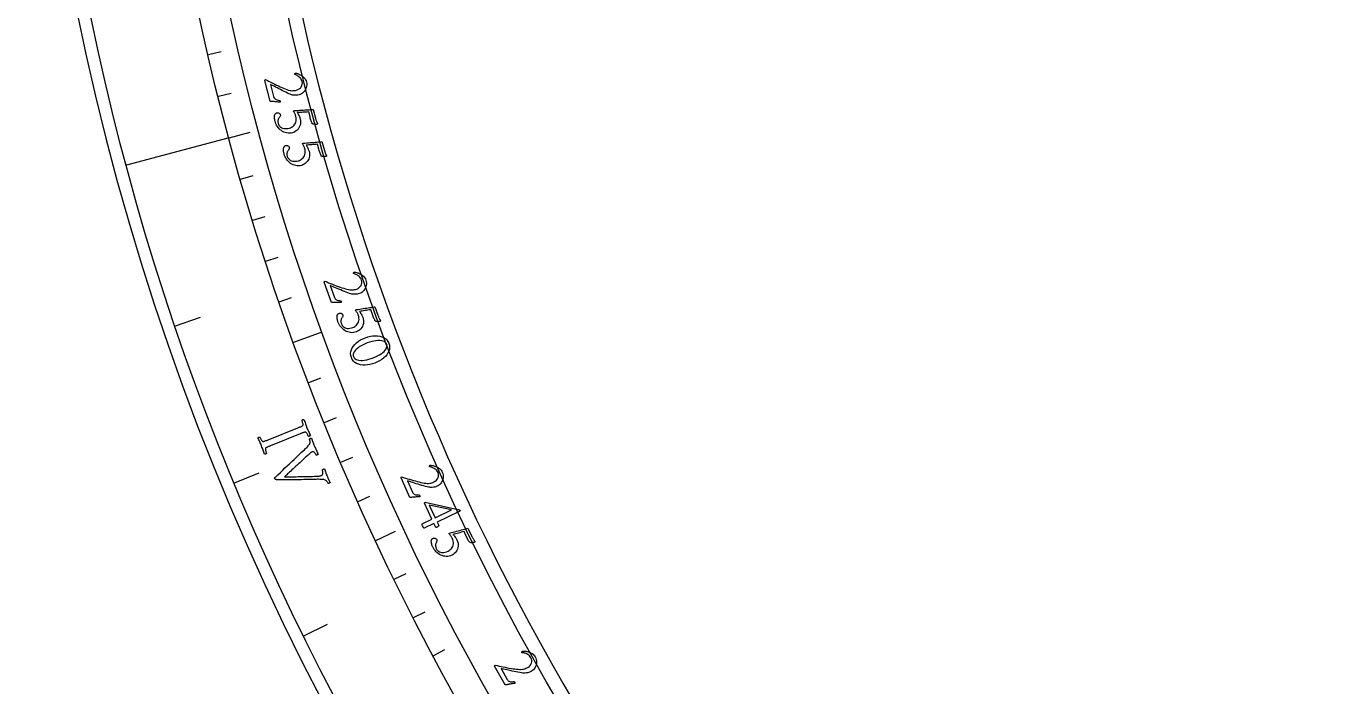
# Model space of a CAD drawing. Header units: millimetres. Extents: x -60 to 60, y -60 to 76.
# Drawn here: x -60 to -29.81, y -27.57 to -12.21 of the extents above; entities that cross this region are included whole.
import ezdxf

# ---------------------------------------------------------------- set-up
doc = ezdxf.new("R2010")
doc.units = ezdxf.units.MM
for name, color, linetype in [('CUT_INNER', 6, 'Continuous'), ('CUT_OUTER', 1, 'Continuous'), ('ENGRAVE', 7, 'Continuous'), ('ENGRAVE_FINE', 8, 'Continuous'), ('TEXT', 5, 'Continuous')]:
    doc.layers.add(name, color=color, linetype=linetype)

msp = doc.modelspace()

# ---------------------------------------------------------------- linework, layer by layer
at = {"layer": 'CUT_INNER'}
msp.add_arc((0.0002, -0.0002), 54.8999, 92.29679, 23.90649, dxfattribs=at)
at = {"layer": 'CUT_OUTER'}
msp.add_arc((0, -0.0001), 59.9999, 176.771323, 2.429054, dxfattribs=at)
at = {"layer": 'ENGRAVE'}
for points in [[(-55.2757, -14.8111), (-54.788, -14.6804)], [(-55.2757, -14.8111), (-57.66, -15.4499)], [(-53.7745, -19.5723), (-53.1102, -19.3305)], [(-51.864, -24.1846), (-51.4064, -23.9712)]]:
    msp.add_lwpolyline(points, dxfattribs=at)
for radius in [59.694, 57.2256, 57.2256, 56.5187, 55.206]:
    msp.add_circle((0, 0), radius, dxfattribs=at)
at = {"layer": 'ENGRAVE_FINE'}
for points in [[(-55.7589, -12.873), (-55.4637, -12.8048)], [(-55.5258, -13.8441), (-55.2318, -13.7708)], [(-55.0088, -15.7735), (-54.7176, -15.69)], [(-54.7251, -16.7311), (-54.4354, -16.6426)], [(-54.4248, -17.6837), (-54.1367, -17.5901)], [(-54.1079, -18.6308), (-53.8214, -18.5322)], [(-56.526, -19.188), (-55.9417, -18.9896)], [(-53.4247, -20.5078), (-53.1419, -20.3993)], [(-53.0587, -21.4371), (-52.7778, -21.3236)], [(-52.6764, -22.3598), (-52.3976, -22.2415)], [(-55.1501, -22.8439), (-54.5799, -22.6078)], [(-52.2782, -23.2757), (-52.0014, -23.1525)], [(-51.434, -25.0861), (-51.1617, -24.9533)], [(-50.9884, -25.9799), (-50.7185, -25.8423)], [(-53.5379, -26.402), (-52.9845, -26.129)], [(-50.5272, -26.8658), (-50.2597, -26.7236)]]:
    msp.add_lwpolyline(points, dxfattribs=at)
at = {"layer": 'TEXT'}
for points in [[(-54.0922, -13.9861), (-54.1119, -13.9834), (-54.1328, -13.9808), (-54.1549, -13.9784), (-54.1782, -13.9761), (-54.2016, -13.9739), (-54.2242, -13.9718), (-54.2458, -13.9699), (-54.2666, -13.9682), (-54.2852, -13.9666), (-54.3006, -13.9654), (-54.3125, -13.9645), (-54.3212, -13.9638), (-54.4442, -13.4762), (-54.4431, -13.4735), (-54.4416, -13.4707), (-54.4396, -13.4677), (-54.4372, -13.4645), (-54.4347, -13.4615), (-54.4322, -13.4592), (-54.4299, -13.4576), (-54.4277, -13.4567), (-54.3869, -13.4782), (-54.3453, -13.4999), (-54.3029, -13.5217), (-54.2597, -13.5436), (-54.2162, -13.5652), (-54.1731, -13.5861), (-54.1303, -13.6063), (-54.0879, -13.6258), (-54.0467, -13.6441), (-54.0073, -13.6607), (-53.9699, -13.6757), (-53.9345, -13.6891), (-53.8989, -13.7009), (-53.8663, -13.7093), (-53.8367, -13.7143), (-53.81, -13.716), (-53.7847, -13.7152), (-53.7592, -13.7128), (-53.7336, -13.7087), (-53.7079, -13.7029), (-53.6741, -13.6914), (-53.6447, -13.6752), (-53.6194, -13.6543), (-53.5984, -13.6288), (-53.583, -13.6002), (-53.5743, -13.5703), (-53.5725, -13.539), (-53.5775, -13.5063), (-53.5858, -13.4798), (-53.5967, -13.4559), (-53.6101, -13.4345), (-53.6262, -13.4157), (-53.6436, -13.3992), (-53.661, -13.3847), (-53.6785, -13.3723), (-53.6961, -13.362), (-53.7125, -13.3536), (-53.7265, -13.3469), (-53.7383, -13.3419), (-53.7477, -13.3386), (-53.7482, -13.3341), (-53.7475, -13.3292), (-53.7457, -13.324), (-53.7427, -13.3184), (-53.7394, -13.3133), (-53.7364, -13.3095), (-53.7337, -13.307), (-53.7314, -13.3058), (-53.723, -13.307), (-53.712, -13.3095), (-53.6982, -13.3133), (-53.6817, -13.3184), (-53.6635, -13.3251), (-53.6444, -13.3335), (-53.6245, -13.3437), (-53.6038, -13.3557), (-53.5831, -13.3694), (-53.5634, -13.3847), (-53.5445, -13.4016), (-53.5266, -13.4202), (-53.5105, -13.4406), (-53.497, -13.4631), (-53.486, -13.4877), (-53.4777, -13.5143), (-53.4716, -13.5474), (-53.4701, -13.5801), (-53.4731, -13.6124), (-53.4807, -13.6442), (-53.4921, -13.6747), (-53.5067, -13.703), (-53.5244, -13.7291), (-53.5453, -13.753), (-53.5687, -13.7739), (-53.594, -13.7911), (-53.6212, -13.8045), (-53.6503, -13.8141), (-53.6803, -13.8204), (-53.7101, -13.8238), (-53.7397, -13.8243), (-53.7691, -13.8219), (-53.7982, -13.8169), (-53.8269, -13.8097), (-53.8552, -13.8003), (-53.8831, -13.7887), (-53.9201, -13.7716), (-53.9584, -13.7533), (-53.9981, -13.7339), (-54.0391, -13.7134), (-54.08, -13.6925), (-54.1197, -13.6722), (-54.1582, -13.6523), (-54.1953, -13.6329), (-54.23, -13.6148), (-54.261, -13.5986), (-54.2884, -13.5843), (-54.3121, -13.572), (-54.2415, -13.8513), (-54.2348, -13.8708), (-54.2252, -13.8876), (-54.2128, -13.9016), (-54.1975, -13.9128), (-54.1791, -13.9221), (-54.1574, -13.9299), (-54.1322, -13.9364), (-54.1037, -13.9416), (-54.0994, -13.9427), (-54.0959, -13.9453), (-54.0931, -13.9494), (-54.0911, -13.9551), (-54.0906, -13.9577), (-54.0903, -13.9611), (-54.0902, -13.9652), (-54.0902, -13.9702), (-54.0904, -13.9753), (-54.0909, -13.9796), (-54.0915, -13.9832), (-54.0922, -13.9861)], [(-53.6241, -14.3685), (-53.6158, -14.4089), (-53.6129, -14.4473), (-53.6155, -14.4839), (-53.6235, -14.5187), (-53.6359, -14.5512), (-53.6517, -14.5811), (-53.6707, -14.6084), (-53.6929, -14.6331), (-53.7176, -14.6545), (-53.7439, -14.6722), (-53.7716, -14.6861), (-53.8008, -14.6962), (-53.8362, -14.7038), (-53.8709, -14.7071), (-53.905, -14.7061), (-53.9385, -14.7007), (-53.9709, -14.6917), (-54.0018, -14.6795), (-54.0312, -14.6643), (-54.0592, -14.6459), (-54.0855, -14.6248), (-54.1098, -14.6016), (-54.132, -14.5762), (-54.1522, -14.5485), (-54.1701, -14.5193), (-54.1854, -14.4889), (-54.1982, -14.4575), (-54.2083, -14.4249), (-54.2116, -14.4103), (-54.2145, -14.3937), (-54.2168, -14.3751), (-54.2185, -14.3545), (-54.2193, -14.3333), (-54.2186, -14.3128), (-54.2165, -14.293), (-54.213, -14.2738), (-54.211, -14.2698), (-54.2078, -14.2647), (-54.2033, -14.2586), (-54.1975, -14.2513), (-54.1909, -14.2442), (-54.1837, -14.2384), (-54.1759, -14.2341), (-54.1676, -14.2311), (-54.153, -14.2285), (-54.1392, -14.2285), (-54.1263, -14.2311), (-54.1142, -14.2363), (-54.1036, -14.2434), (-54.0952, -14.2518), (-54.0889, -14.2614), (-54.0848, -14.2723), (-54.0826, -14.2862), (-54.0836, -14.2994), (-54.0877, -14.3118), (-54.095, -14.3234), (-54.1036, -14.3345), (-54.1116, -14.3456), (-54.1188, -14.3566), (-54.1255, -14.3675), (-54.1319, -14.3805), (-54.1366, -14.3941), (-54.1395, -14.4083), (-54.1406, -14.4231), (-54.1403, -14.4379), (-54.1391, -14.4525), (-54.1368, -14.4666), (-54.1337, -14.4805), (-54.1274, -14.4988), (-54.1184, -14.5166), (-54.1069, -14.5337), (-54.0927, -14.5503), (-54.0757, -14.5653), (-54.0558, -14.5778), (-54.0328, -14.5879), (-54.0069, -14.5956), (-53.9779, -14.5998), (-53.9458, -14.5998), (-53.9105, -14.5954), (-53.872, -14.5867), (-53.85, -14.5793), (-53.8283, -14.5689), (-53.8069, -14.5557), (-53.7858, -14.5396), (-53.7662, -14.5207), (-53.7493, -14.499), (-53.735, -14.4744), (-53.7234, -14.4471), (-53.7157, -14.4169), (-53.7134, -14.3837), (-53.7163, -14.3475), (-53.7245, -14.3084), (-53.7282, -14.2961), (-53.7332, -14.2821), (-53.7395, -14.2663), (-53.7472, -14.2488), (-53.7553, -14.2318), (-53.7629, -14.2175), (-53.7702, -14.2059), (-53.7769, -14.1972), (-53.7771, -14.1949), (-53.7764, -14.1926), (-53.7749, -14.1902), (-53.7726, -14.1876), (-53.7697, -14.1852), (-53.7666, -14.1832), (-53.7634, -14.1816), (-53.7599, -14.1804), (-53.7185, -14.1779), (-53.677, -14.1753), (-53.6356, -14.1728), (-53.5942, -14.1702), (-53.5534, -14.1676), (-53.5141, -14.1652), (-53.4762, -14.1628), (-53.4397, -14.1605), (-53.4056, -14.1582), (-53.3749, -14.156), (-53.3474, -14.1538), (-53.3234, -14.1516), (-53.2689, -14.3552), (-53.2649, -14.3694), (-53.2605, -14.3836), (-53.2557, -14.3979), (-53.2504, -14.4123), (-53.2451, -14.4262), (-53.24, -14.4387), (-53.2352, -14.45), (-53.2306, -14.46), (-53.2267, -14.4683), (-53.2239, -14.4741), (-53.2222, -14.4777), (-53.2216, -14.4788), (-53.2228, -14.4828), (-53.2238, -14.4864), (-53.2247, -14.4898), (-53.2255, -14.4928), (-53.2265, -14.4954), (-53.2281, -14.4975), (-53.2301, -14.499), (-53.2327, -14.5001), (-53.2358, -14.5006), (-53.2408, -14.5009), (-53.2476, -14.5011), (-53.2562, -14.5011), (-53.2661, -14.5009), (-53.2766, -14.5002), (-53.2877, -14.4992), (-53.2994, -14.4977), (-53.311, -14.4957), (-53.3221, -14.4931), (-53.3326, -14.4898), (-53.3425, -14.4859), (-53.3479, -14.4714), (-53.3538, -14.4555), (-53.36, -14.4382), (-53.3666, -14.4195), (-53.3734, -14.3991), (-53.3804, -14.3769), (-53.3875, -14.3528), (-53.3946, -14.3268), (-53.4257, -14.2106), (-53.459, -14.2127), (-53.4925, -14.2149), (-53.5263, -14.2173), (-53.5603, -14.2198), (-53.5941, -14.2222), (-53.6271, -14.2244), (-53.6593, -14.2262), (-53.6907, -14.2277), (-53.6812, -14.2416), (-53.6714, -14.2579), (-53.6616, -14.2764), (-53.6515, -14.2974), (-53.6423, -14.3184), (-53.6346, -14.3372), (-53.6285, -14.3539), (-53.6241, -14.3685)], [(-53.416, -15.1239), (-53.4071, -15.1641), (-53.4037, -15.2025), (-53.4057, -15.2392), (-53.4133, -15.274), (-53.4252, -15.3067), (-53.4405, -15.3368), (-53.4591, -15.3644), (-53.4811, -15.3894), (-53.5055, -15.4112), (-53.5314, -15.4292), (-53.559, -15.4435), (-53.588, -15.454), (-53.6233, -15.4621), (-53.658, -15.4659), (-53.6921, -15.4654), (-53.7256, -15.4605), (-53.7581, -15.4519), (-53.7892, -15.4402), (-53.8189, -15.4253), (-53.8472, -15.4074), (-53.8737, -15.3867), (-53.8983, -15.3638), (-53.9209, -15.3387), (-53.9415, -15.3113), (-53.9598, -15.2823), (-53.9756, -15.2522), (-53.9887, -15.2209), (-53.9993, -15.1885), (-54.0029, -15.1739), (-54.0059, -15.1574), (-54.0085, -15.1388), (-54.0105, -15.1183), (-54.0116, -15.0971), (-54.0112, -15.0766), (-54.0094, -15.0567), (-54.0062, -15.0375), (-54.0042, -15.0335), (-54.001, -15.0284), (-53.9966, -15.0221), (-53.991, -15.0148), (-53.9844, -15.0075), (-53.9773, -15.0017), (-53.9696, -14.9973), (-53.9614, -14.9942), (-53.9468, -14.9913), (-53.933, -14.9911), (-53.9201, -14.9935), (-53.9079, -14.9986), (-53.8972, -15.0056), (-53.8887, -15.0138), (-53.8823, -15.0234), (-53.878, -15.0342), (-53.8756, -15.0481), (-53.8764, -15.0613), (-53.8804, -15.0737), (-53.8875, -15.0854), (-53.8959, -15.0967), (-53.9037, -15.1078), (-53.9108, -15.1189), (-53.9173, -15.13), (-53.9236, -15.1431), (-53.9281, -15.1567), (-53.9307, -15.1709), (-53.9316, -15.1857), (-53.9311, -15.2006), (-53.9297, -15.2151), (-53.9273, -15.2292), (-53.9239, -15.243), (-53.9174, -15.2613), (-53.9082, -15.2789), (-53.8964, -15.2959), (-53.882, -15.3122), (-53.8648, -15.327), (-53.8447, -15.3393), (-53.8216, -15.349), (-53.7955, -15.3563), (-53.7665, -15.3602), (-53.7343, -15.3597), (-53.6991, -15.3548), (-53.6608, -15.3456), (-53.6389, -15.3378), (-53.6173, -15.3272), (-53.5961, -15.3137), (-53.5753, -15.2973), (-53.5559, -15.2781), (-53.5393, -15.2561), (-53.5253, -15.2313), (-53.5141, -15.2038), (-53.5069, -15.1735), (-53.505, -15.1403), (-53.5084, -15.1042), (-53.5172, -15.0652), (-53.521, -15.053), (-53.5263, -15.039), (-53.5328, -15.0233), (-53.5407, -15.0059), (-53.5491, -14.989), (-53.5569, -14.9748), (-53.5643, -14.9634), (-53.5712, -14.9547), (-53.5714, -14.9525), (-53.5707, -14.9502), (-53.5693, -14.9477), (-53.567, -14.9451), (-53.5642, -14.9426), (-53.5611, -14.9406), (-53.5579, -14.939), (-53.5544, -14.9378), (-53.513, -14.9346), (-53.4716, -14.9315), (-53.4302, -14.9283), (-53.3888, -14.9252), (-53.3481, -14.922), (-53.3089, -14.919), (-53.271, -14.9161), (-53.2346, -14.9133), (-53.2005, -14.9105), (-53.1698, -14.9078), (-53.1424, -14.9052), (-53.1183, -14.9027), (-53.061, -15.1055), (-53.0568, -15.1197), (-53.0522, -15.1338), (-53.0472, -15.1481), (-53.0417, -15.1624), (-53.0362, -15.1762), (-53.0309, -15.1887), (-53.0259, -15.1999), (-53.0212, -15.2098), (-53.0172, -15.218), (-53.0143, -15.2238), (-53.0126, -15.2273), (-53.012, -15.2285), (-53.0131, -15.2325), (-53.014, -15.2361), (-53.0149, -15.2395), (-53.0157, -15.2425), (-53.0167, -15.2451), (-53.0182, -15.2472), (-53.0202, -15.2488), (-53.0228, -15.2499), (-53.0259, -15.2504), (-53.0308, -15.2509), (-53.0376, -15.2511), (-53.0463, -15.2513), (-53.0562, -15.2512), (-53.0667, -15.2507), (-53.0778, -15.2498), (-53.0894, -15.2485), (-53.1011, -15.2466), (-53.1123, -15.2442), (-53.1228, -15.241), (-53.1327, -15.2373), (-53.1384, -15.2229), (-53.1445, -15.2071), (-53.1509, -15.1898), (-53.1578, -15.1712), (-53.1649, -15.1509), (-53.1722, -15.1288), (-53.1796, -15.1048), (-53.1871, -15.0789), (-53.2198, -14.9632), (-53.253, -14.9657), (-53.2866, -14.9684), (-53.3203, -14.9713), (-53.3543, -14.9743), (-53.388, -14.9772), (-53.421, -14.9798), (-53.4532, -14.9821), (-53.4846, -14.9841), (-53.4748, -14.9978), (-53.4649, -15.0139), (-53.4547, -15.0323), (-53.4444, -15.0531), (-53.4348, -15.074), (-53.4269, -15.0927), (-53.4206, -15.1094), (-53.416, -15.1239)], [(-52.6674, -18.6473), (-52.6873, -18.6463), (-52.7083, -18.6456), (-52.7305, -18.6451), (-52.7539, -18.6448), (-52.7775, -18.6447), (-52.8001, -18.6446), (-52.8218, -18.6446), (-52.8427, -18.6447), (-52.8614, -18.6448), (-52.8768, -18.6449), (-52.8888, -18.645), (-52.8975, -18.6451), (-53.0625, -18.17), (-53.0617, -18.1673), (-53.0604, -18.1644), (-53.0587, -18.1612), (-53.0566, -18.1577), (-53.0543, -18.1546), (-53.0521, -18.1521), (-53.0499, -18.1503), (-53.0478, -18.1492), (-53.0052, -18.1671), (-52.9619, -18.185), (-52.9178, -18.203), (-52.8728, -18.2211), (-52.8276, -18.2388), (-52.7828, -18.2559), (-52.7385, -18.2723), (-52.6945, -18.288), (-52.6518, -18.3026), (-52.6112, -18.3158), (-52.5726, -18.3275), (-52.5361, -18.3377), (-52.4997, -18.3463), (-52.4665, -18.3519), (-52.4365, -18.3543), (-52.4098, -18.3537), (-52.3847, -18.3507), (-52.3595, -18.346), (-52.3344, -18.3397), (-52.3092, -18.3317), (-52.2766, -18.3173), (-52.2487, -18.2986), (-52.2253, -18.2756), (-52.2066, -18.2483), (-52.1937, -18.2185), (-52.1877, -18.1879), (-52.1886, -18.1566), (-52.1965, -18.1244), (-52.207, -18.0988), (-52.22, -18.076), (-52.2352, -18.0558), (-52.2529, -18.0385), (-52.2717, -18.0235), (-52.2903, -18.0106), (-52.3088, -17.9998), (-52.3271, -17.9911), (-52.3442, -17.9842), (-52.3588, -17.9787), (-52.3709, -17.9747), (-52.3806, -17.9722), (-52.3815, -17.9678), (-52.3813, -17.9629), (-52.3799, -17.9576), (-52.3775, -17.9517), (-52.3746, -17.9463), (-52.3719, -17.9422), (-52.3695, -17.9395), (-52.3672, -17.9381), (-52.3588, -17.9386), (-52.3476, -17.9401), (-52.3335, -17.9427), (-52.3167, -17.9464), (-52.2979, -17.9515), (-52.2782, -17.9582), (-52.2575, -17.9666), (-52.2358, -17.9768), (-52.214, -17.9886), (-52.193, -18.0021), (-52.1728, -18.0173), (-52.1533, -18.0343), (-52.1354, -18.0532), (-52.12, -18.0745), (-52.107, -18.098), (-52.0964, -18.1238), (-52.0874, -18.1562), (-52.083, -18.1887), (-52.0832, -18.221), (-52.088, -18.2534), (-52.0967, -18.2848), (-52.1088, -18.3143), (-52.1242, -18.3418), (-52.1429, -18.3674), (-52.1643, -18.3903), (-52.1881, -18.4096), (-52.214, -18.4253), (-52.2422, -18.4375), (-52.2715, -18.4464), (-52.3009, -18.4524), (-52.3304, -18.4554), (-52.3599, -18.4556), (-52.3893, -18.4532), (-52.4185, -18.4485), (-52.4475, -18.4416), (-52.4763, -18.4325), (-52.5146, -18.4186), (-52.5544, -18.4037), (-52.5956, -18.3879), (-52.6382, -18.371), (-52.6809, -18.3538), (-52.7222, -18.337), (-52.7622, -18.3205), (-52.8009, -18.3045), (-52.837, -18.2894), (-52.8693, -18.276), (-52.8978, -18.2642), (-52.9225, -18.2539), (-52.8279, -18.5261), (-52.8195, -18.5449), (-52.8085, -18.5608), (-52.7949, -18.5736), (-52.7787, -18.5835), (-52.7596, -18.5911), (-52.7372, -18.597), (-52.7116, -18.6013), (-52.6828, -18.604), (-52.6784, -18.6047), (-52.6746, -18.607), (-52.6715, -18.6109), (-52.6689, -18.6164), (-52.6683, -18.6189), (-52.6677, -18.6222), (-52.6672, -18.6264), (-52.6668, -18.6313), (-52.6666, -18.6364), (-52.6666, -18.6407), (-52.6669, -18.6443), (-52.6674, -18.6473)], [(-52.1677, -18.9875), (-52.1559, -19.0269), (-52.1497, -19.065), (-52.1491, -19.1017), (-52.1541, -19.137), (-52.1636, -19.1705), (-52.1767, -19.2017), (-52.1932, -19.2305), (-52.2133, -19.257), (-52.236, -19.2806), (-52.2606, -19.3005), (-52.287, -19.3167), (-52.3152, -19.3293), (-52.3498, -19.34), (-52.3841, -19.3463), (-52.4182, -19.3483), (-52.452, -19.3458), (-52.485, -19.3397), (-52.5169, -19.3302), (-52.5476, -19.3176), (-52.5771, -19.3017), (-52.605, -19.2831), (-52.6312, -19.262), (-52.6556, -19.2386), (-52.6782, -19.2129), (-52.6986, -19.1853), (-52.7165, -19.1563), (-52.7319, -19.1261), (-52.7448, -19.0946), (-52.7494, -19.0803), (-52.7537, -19.064), (-52.7576, -19.0457), (-52.7611, -19.0253), (-52.7637, -19.0043), (-52.7649, -18.9838), (-52.7645, -18.9639), (-52.7627, -18.9445), (-52.761, -18.9403), (-52.7582, -18.935), (-52.7543, -18.9284), (-52.7492, -18.9207), (-52.7432, -18.913), (-52.7365, -18.9067), (-52.7292, -18.9017), (-52.7212, -18.898), (-52.7068, -18.8941), (-52.6931, -18.8929), (-52.68, -18.8943), (-52.6675, -18.8985), (-52.6563, -18.9047), (-52.6472, -18.9123), (-52.6401, -18.9213), (-52.6351, -18.9318), (-52.6317, -18.9455), (-52.6315, -18.9587), (-52.6346, -18.9714), (-52.6408, -18.9835), (-52.6484, -18.9954), (-52.6553, -19.0071), (-52.6616, -19.0187), (-52.6673, -19.0302), (-52.6726, -19.0437), (-52.6761, -19.0577), (-52.6777, -19.072), (-52.6775, -19.0868), (-52.6759, -19.1016), (-52.6734, -19.116), (-52.67, -19.1299), (-52.6656, -19.1434), (-52.6577, -19.1612), (-52.6473, -19.1781), (-52.6343, -19.1941), (-52.6187, -19.2094), (-52.6005, -19.2228), (-52.5795, -19.2336), (-52.5558, -19.2417), (-52.5293, -19.247), (-52.5, -19.2488), (-52.468, -19.2459), (-52.4332, -19.2385), (-52.3957, -19.2265), (-52.3744, -19.2171), (-52.3537, -19.205), (-52.3335, -19.1899), (-52.3139, -19.1721), (-52.296, -19.1515), (-52.2811, -19.1284), (-52.269, -19.1027), (-52.2598, -19.0744), (-52.2548, -19.0436), (-52.2553, -19.0104), (-52.2614, -18.9746), (-52.273, -18.9363), (-52.2777, -18.9244), (-52.2839, -18.9109), (-52.2916, -18.8957), (-52.3008, -18.879), (-52.3103, -18.8627), (-52.3192, -18.8491), (-52.3274, -18.8383), (-52.3349, -18.8301), (-52.3353, -18.8279), (-52.3348, -18.8255), (-52.3335, -18.823), (-52.3314, -18.8202), (-52.3288, -18.8175), (-52.3259, -18.8153), (-52.3228, -18.8134), (-52.3194, -18.812), (-52.2784, -18.8058), (-52.2373, -18.7997), (-52.1962, -18.7935), (-52.1552, -18.7873), (-52.1148, -18.7812), (-52.0759, -18.7753), (-52.0384, -18.7696), (-52.0022, -18.7642), (-51.9684, -18.7589), (-51.938, -18.754), (-51.9109, -18.7494), (-51.8871, -18.7452), (-51.8151, -18.9433), (-51.8098, -18.957), (-51.8042, -18.9708), (-51.7981, -18.9847), (-51.7917, -18.9986), (-51.7852, -19.0119), (-51.779, -19.0239), (-51.7732, -19.0348), (-51.7677, -19.0444), (-51.7631, -19.0522), (-51.7598, -19.0578), (-51.7579, -19.0612), (-51.7572, -19.0623), (-51.758, -19.0663), (-51.7587, -19.0701), (-51.7593, -19.0735), (-51.7598, -19.0765), (-51.7606, -19.0792), (-51.762, -19.0814), (-51.7639, -19.0832), (-51.7664, -19.0844), (-51.7694, -19.0852), (-51.7743, -19.086), (-51.7811, -19.0868), (-51.7897, -19.0875), (-51.7996, -19.0882), (-51.8101, -19.0884), (-51.8212, -19.0883), (-51.833, -19.0879), (-51.8448, -19.0869), (-51.856, -19.0852), (-51.8668, -19.0829), (-51.877, -19.0799), (-51.8837, -19.0659), (-51.8909, -19.0506), (-51.8986, -19.0339), (-51.9068, -19.0158), (-51.9154, -18.9961), (-51.9242, -18.9746), (-51.9334, -18.9512), (-51.9428, -18.9259), (-51.9838, -18.8129), (-52.0168, -18.8178), (-52.05, -18.823), (-52.0835, -18.8283), (-52.1172, -18.8338), (-52.1506, -18.8392), (-52.1833, -18.8442), (-52.2152, -18.8488), (-52.2464, -18.853), (-52.2356, -18.8661), (-52.2245, -18.8814), (-52.2131, -18.899), (-52.2013, -18.919), (-52.1902, -18.9391), (-52.1809, -18.9572), (-52.1734, -18.9734), (-52.1677, -18.9875)], [(-51.5624, -19.5956), (-51.5489, -19.6424), (-51.5441, -19.6883), (-51.5482, -19.7334), (-51.561, -19.7777), (-51.5815, -19.8206), (-51.6084, -19.8614), (-51.6416, -19.9003), (-51.6813, -19.9372), (-51.7262, -19.9714), (-51.775, -20.0023), (-51.8278, -20.0299), (-51.8845, -20.0543), (-51.9429, -20.0744), (-52.0006, -20.0892), (-52.0576, -20.0989), (-52.114, -20.1033), (-52.1684, -20.1021), (-52.2194, -20.0952), (-52.2672, -20.0825), (-52.3115, -20.064), (-52.3512, -20.0393), (-52.3846, -20.0082), (-52.4119, -19.9705), (-52.433, -19.9265), (-52.446, -19.8807), (-52.4504, -19.8352), (-52.4459, -19.79), (-52.4327, -19.7451), (-52.412, -19.7014), (-52.3849, -19.6599), (-52.3514, -19.6204), (-52.3117, -19.5831), (-52.2667, -19.5487), (-52.2177, -19.5178), (-52.1648, -19.4904), (-52.1078, -19.4667), (-52.0492, -19.4472), (-51.9914, -19.433), (-51.9343, -19.4239), (-51.8779, -19.42), (-51.8236, -19.4215), (-51.7728, -19.4288), (-51.7254, -19.4418), (-51.6815, -19.4607), (-51.6424, -19.4854), (-51.6096, -19.5161), (-51.5829, -19.5528), (-51.5624, -19.5956)], [(-51.6096, -19.6214), (-51.6232, -19.5955), (-51.6424, -19.5741), (-51.6674, -19.5571), (-51.6982, -19.5445), (-51.7336, -19.536), (-51.7725, -19.5316), (-51.815, -19.5311), (-51.861, -19.5345), (-51.9095, -19.5418), (-51.9593, -19.5527), (-52.0106, -19.5672), (-52.0633, -19.5855), (-52.1143, -19.6063), (-52.1622, -19.629), (-52.2068, -19.6537), (-52.2483, -19.6804), (-52.2855, -19.7082), (-52.3175, -19.7364), (-52.3444, -19.7649), (-52.3661, -19.7938), (-52.3816, -19.8224), (-52.39, -19.8499), (-52.3912, -19.8765), (-52.3853, -19.902), (-52.3708, -19.93), (-52.3505, -19.9528), (-52.3245, -19.9704), (-52.2927, -19.9828), (-52.2563, -19.9905), (-52.2163, -19.9939), (-52.1728, -19.9931), (-52.1258, -19.988), (-52.0766, -19.9792), (-52.0264, -19.9671), (-51.9753, -19.9518), (-51.9232, -19.9332), (-51.8718, -19.912), (-51.8242, -19.8891), (-51.7802, -19.8646), (-51.7399, -19.8384), (-51.704, -19.8113), (-51.6733, -19.7838), (-51.6476, -19.7559), (-51.627, -19.7276), (-51.6124, -19.6996), (-51.6046, -19.6726), (-51.6037, -19.6465), (-51.6096, -19.6214)], [(-53.4664, -21.5596), (-53.4568, -21.5829), (-53.447, -21.6058), (-53.4371, -21.6283), (-53.4269, -21.6503), (-53.4165, -21.6724), (-53.4061, -21.6951), (-53.3955, -21.7183), (-53.3848, -21.742), (-53.3876, -21.7464), (-53.392, -21.7504), (-53.398, -21.7539), (-53.4056, -21.7571), (-53.4134, -21.7595), (-53.4203, -21.7609), (-53.4261, -21.7614), (-53.4309, -21.7608), (-53.4335, -21.7549), (-53.4372, -21.7472), (-53.442, -21.7376), (-53.4479, -21.726), (-53.4545, -21.7138), (-53.4612, -21.7021), (-53.4681, -21.6909), (-53.4751, -21.6803), (-53.482, -21.6713), (-53.4885, -21.6649), (-53.4947, -21.6613), (-53.5005, -21.6603), (-53.5102, -21.6617), (-53.521, -21.6641), (-53.5328, -21.6675), (-53.5456, -21.6719), (-53.5592, -21.677), (-53.5734, -21.6825), (-53.5882, -21.6883), (-53.6036, -21.6945), (-53.606, -21.6955), (-53.6085, -21.6965), (-53.611, -21.6975), (-53.6135, -21.6985), (-53.6159, -21.6995), (-53.6184, -21.7005), (-53.6209, -21.7015), (-53.6233, -21.7025), (-54.3101, -21.9804), (-54.3126, -21.9814), (-54.3151, -21.9824), (-54.3176, -21.9834), (-54.32, -21.9844), (-54.3225, -21.9854), (-54.325, -21.9864), (-54.3274, -21.9874), (-54.3299, -21.9884), (-54.3452, -21.9947), (-54.3597, -22.0007), (-54.3734, -22.0066), (-54.3864, -22.0122), (-54.3983, -22.0178), (-54.4089, -22.0235), (-54.4181, -22.0292), (-54.426, -22.035), (-54.4289, -22.0395), (-54.4305, -22.0465), (-54.4309, -22.0558), (-54.4301, -22.0675), (-54.4284, -22.0805), (-54.426, -22.0937), (-54.4229, -22.1072), (-54.4191, -22.1208), (-54.4152, -22.1334), (-54.4118, -22.1439), (-54.409, -22.1521), (-54.4067, -22.1582), (-54.4097, -22.162), (-54.4142, -22.1658), (-54.4201, -22.1696), (-54.4274, -22.1734), (-54.435, -22.1764), (-54.4418, -22.178), (-54.4477, -22.1782), (-54.4528, -22.1769), (-54.4612, -22.1517), (-54.4695, -22.1271), (-54.4777, -22.103), (-54.4857, -22.0794), (-54.4939, -22.0561), (-54.5025, -22.0325), (-54.5116, -22.0088), (-54.5211, -21.9848), (-54.5306, -21.9616), (-54.5405, -21.9383), (-54.5509, -21.9148), (-54.5615, -21.8913), (-54.5725, -21.8677), (-54.5837, -21.8439), (-54.595, -21.8199), (-54.6065, -21.7958), (-54.6037, -21.7913), (-54.5993, -21.7874), (-54.5933, -21.7838), (-54.5857, -21.7807), (-54.5778, -21.7784), (-54.5709, -21.777), (-54.5651, -21.7767), (-54.5603, -21.7773), (-54.5577, -21.7833), (-54.554, -21.7912), (-54.5492, -21.801), (-54.5432, -21.8128), (-54.5365, -21.8253), (-54.5294, -21.8373), (-54.5218, -21.8488), (-54.5139, -21.8597), (-54.5063, -21.869), (-54.4995, -21.8753), (-54.4937, -21.8788), (-54.4888, -21.8794), (-54.477, -21.8781), (-54.464, -21.8755), (-54.4499, -21.8716), (-54.4347, -21.8664), (-54.4186, -21.8603), (-54.4019, -21.8539), (-54.3846, -21.8471), (-54.3667, -21.84), (-53.6792, -21.5638), (-53.6614, -21.5566), (-53.6441, -21.5495), (-53.6273, -21.5425), (-53.6111, -21.5355), (-53.5961, -21.5286), (-53.583, -21.5216), (-53.5716, -21.5145), (-53.5621, -21.5074), (-53.5584, -21.5033), (-53.5563, -21.4968), (-53.556, -21.4877), (-53.5574, -21.4762), (-53.5599, -21.4633), (-53.5628, -21.4502), (-53.5661, -21.437), (-53.5699, -21.4235), (-53.5736, -21.4111), (-53.5768, -21.4008), (-53.5795, -21.3927), (-53.5817, -21.3867), (-53.5787, -21.383), (-53.5742, -21.3792), (-53.5683, -21.3755), (-53.5609, -21.3718), (-53.5532, -21.3688), (-53.5465, -21.3672), (-53.5406, -21.3671), (-53.5355, -21.3683), (-53.5267, -21.3929), (-53.518, -21.4174), (-53.5095, -21.4418), (-53.5012, -21.4659), (-53.4929, -21.4898), (-53.4843, -21.5134), (-53.4755, -21.5366), (-53.4664, -21.5596)], [(-53.2924, -21.9862), (-53.2816, -22.0119), (-53.2707, -22.037), (-53.2596, -22.0616), (-53.2484, -22.0856), (-53.2372, -22.1093), (-53.2262, -22.1328), (-53.2153, -22.1562), (-53.2046, -22.1794), (-53.2081, -22.1824), (-53.2133, -22.1856), (-53.2203, -22.1889), (-53.229, -22.1924), (-53.2377, -22.1952), (-53.2443, -22.1966), (-53.2491, -22.1966), (-53.2519, -22.1953), (-53.2539, -22.1911), (-53.2574, -22.185), (-53.2622, -22.1769), (-53.2685, -22.167), (-53.2757, -22.1565), (-53.2837, -22.1465), (-53.2924, -22.1373), (-53.3017, -22.1286), (-53.3117, -22.1219), (-53.322, -22.1185), (-53.3329, -22.1184), (-53.3441, -22.1215), (-53.36, -22.1302), (-53.3813, -22.1455), (-53.4081, -22.1673), (-53.4403, -22.1957), (-53.4569, -22.2108), (-53.476, -22.2284), (-53.4976, -22.2483), (-53.5218, -22.2705), (-53.5478, -22.2945), (-53.5751, -22.3197), (-53.6038, -22.3461), (-53.6338, -22.3736), (-53.6644, -22.4017), (-53.6949, -22.43), (-53.7255, -22.4584), (-53.7559, -22.4869), (-53.7857, -22.5148), (-53.8144, -22.5416), (-53.8418, -22.5672), (-53.8681, -22.5915), (-53.8926, -22.6142), (-53.9148, -22.6347), (-53.9346, -22.653), (-53.9521, -22.6692), (-53.9665, -22.6826), (-53.9772, -22.6925), (-53.9841, -22.6991), (-53.9873, -22.7023), (-53.9806, -22.7025), (-53.9686, -22.7027), (-53.9512, -22.7027), (-53.9284, -22.7026), (-53.9012, -22.7024), (-53.8705, -22.7021), (-53.8364, -22.7017), (-53.7989, -22.7011), (-53.7586, -22.7004), (-53.7163, -22.6997), (-53.672, -22.6989), (-53.6256, -22.6981), (-53.578, -22.6972), (-53.5301, -22.6963), (-53.4819, -22.6953), (-53.4333, -22.6942), (-53.3852, -22.6932), (-53.3386, -22.6921), (-53.2935, -22.691), (-53.2497, -22.6899), (-53.2333, -22.6893), (-53.2167, -22.6882), (-53.1998, -22.6865), (-53.1826, -22.6842), (-53.1662, -22.6814), (-53.1514, -22.6781), (-53.1383, -22.6743), (-53.1269, -22.67), (-53.1152, -22.6634), (-53.1063, -22.6548), (-53.1002, -22.6441), (-53.097, -22.6315), (-53.0957, -22.6178), (-53.0955, -22.6042), (-53.0966, -22.5906), (-53.0989, -22.577), (-53.1017, -22.5645), (-53.1042, -22.5543), (-53.1066, -22.5462), (-53.1087, -22.5402), (-53.1073, -22.5363), (-53.1036, -22.5323), (-53.0977, -22.5284), (-53.0894, -22.5244), (-53.0806, -22.5211), (-53.073, -22.5193), (-53.0665, -22.519), (-53.0613, -22.5201), (-53.0531, -22.5419), (-53.0452, -22.5632), (-53.0376, -22.5839), (-53.0304, -22.6041), (-53.0231, -22.6242), (-53.0152, -22.6447), (-53.0068, -22.6658), (-52.9978, -22.6873), (-52.9902, -22.7048), (-52.9833, -22.7204), (-52.9772, -22.734), (-52.9717, -22.7457), (-52.9666, -22.7563), (-52.9615, -22.7668), (-52.9562, -22.7771), (-52.951, -22.7873), (-52.9454, -22.798), (-52.9393, -22.8099), (-52.9327, -22.8231), (-52.9255, -22.8374), (-52.929, -22.8405), (-52.9344, -22.8436), (-52.9417, -22.8469), (-52.9509, -22.8503), (-52.9599, -22.853), (-52.9665, -22.8546), (-52.9707, -22.8549), (-52.9726, -22.8539), (-52.9758, -22.8477), (-52.9815, -22.8389), (-52.9895, -22.8273), (-52.9998, -22.8131), (-53.012, -22.7988), (-53.0255, -22.7872), (-53.0403, -22.7781), (-53.0564, -22.7715), (-53.07, -22.7681), (-53.0882, -22.7654), (-53.1112, -22.7633), (-53.1388, -22.762), (-53.1683, -22.7612), (-53.197, -22.7608), (-53.2249, -22.761), (-53.252, -22.7616), (-53.3147, -22.7631), (-53.3749, -22.7645), (-53.4324, -22.7658), (-53.4872, -22.7671), (-53.5403, -22.7682), (-53.5926, -22.7691), (-53.6439, -22.7699), (-53.6943, -22.7705), (-53.7447, -22.7709), (-53.7961, -22.7715), (-53.8485, -22.772), (-53.9018, -22.7725), (-53.9571, -22.7729), (-54.0153, -22.7731), (-54.0766, -22.773), (-54.1408, -22.7727), (-54.158, -22.772), (-54.1728, -22.7699), (-54.1853, -22.7665), (-54.1955, -22.7618), (-54.2038, -22.756), (-54.2108, -22.7495), (-54.2163, -22.7424), (-54.2205, -22.7345), (-54.2208, -22.7318), (-54.2197, -22.7288), (-54.2172, -22.7255), (-54.2133, -22.7218), (-54.209, -22.718), (-54.2054, -22.7146), (-54.2026, -22.7115), (-54.2005, -22.7087), (-54.1415, -22.6526), (-54.0845, -22.5985), (-54.0294, -22.5464), (-53.9763, -22.4962), (-53.9239, -22.4469), (-53.8711, -22.3971), (-53.8177, -22.347), (-53.764, -22.2966), (-53.7086, -22.2445), (-53.6506, -22.1896), (-53.5898, -22.1319), (-53.5264, -22.0714), (-53.5068, -22.0529), (-53.4885, -22.0351), (-53.4713, -22.0178), (-53.4553, -22.0012), (-53.4405, -21.9848), (-53.4266, -21.9683), (-53.4138, -21.9516), (-53.402, -21.9347), (-53.3978, -21.9272), (-53.3948, -21.9184), (-53.3931, -21.9082), (-53.3926, -21.8967), (-53.3931, -21.8846), (-53.3942, -21.8729), (-53.3959, -21.8616), (-53.3981, -21.8506), (-53.4005, -21.8405), (-53.4028, -21.8319), (-53.405, -21.8248), (-53.4071, -21.8192), (-53.406, -21.8179), (-53.402, -21.8157), (-53.3952, -21.8126), (-53.3855, -21.8085), (-53.3757, -21.8046), (-53.3683, -21.802), (-53.3634, -21.8006), (-53.361, -21.8004), (-53.3511, -21.8272), (-53.3422, -21.8516), (-53.3344, -21.8738), (-53.3276, -21.8937), (-53.3207, -21.9135), (-53.3126, -21.9356), (-53.3031, -21.9598), (-53.2924, -21.9862)], [(-50.8418, -23.1666), (-50.8616, -23.1674), (-50.8826, -23.1685), (-50.9048, -23.1699), (-50.9282, -23.1717), (-50.9516, -23.1736), (-50.9742, -23.1755), (-50.9959, -23.1774), (-51.0166, -23.1793), (-51.0352, -23.181), (-51.0505, -23.1824), (-51.0625, -23.1836), (-51.0712, -23.1844), (-51.277, -22.7256), (-51.2764, -22.7228), (-51.2753, -22.7197), (-51.2739, -22.7164), (-51.2721, -22.7128), (-51.2701, -22.7095), (-51.2681, -22.7068), (-51.2661, -22.7048), (-51.2641, -22.7036), (-51.2202, -22.7177), (-51.1755, -22.7318), (-51.1299, -22.7458), (-51.0835, -22.7599), (-51.037, -22.7737), (-50.9909, -22.7868), (-50.9453, -22.7992), (-50.9001, -22.811), (-50.8563, -22.8219), (-50.8147, -22.8315), (-50.7752, -22.8397), (-50.738, -22.8468), (-50.7009, -22.8522), (-50.6674, -22.8548), (-50.6373, -22.8546), (-50.6107, -22.8517), (-50.5859, -22.8465), (-50.5613, -22.8396), (-50.5368, -22.8311), (-50.5125, -22.821), (-50.4812, -22.8038), (-50.455, -22.7828), (-50.4338, -22.7578), (-50.4175, -22.729), (-50.4073, -22.6982), (-50.4039, -22.6672), (-50.4076, -22.636), (-50.4182, -22.6047), (-50.431, -22.5801), (-50.4458, -22.5584), (-50.4628, -22.5397), (-50.4819, -22.524), (-50.5019, -22.5107), (-50.5216, -22.4995), (-50.5409, -22.4904), (-50.56, -22.4833), (-50.5776, -22.4778), (-50.5926, -22.4737), (-50.6051, -22.4707), (-50.6149, -22.4691), (-50.6162, -22.4648), (-50.6164, -22.4599), (-50.6155, -22.4544), (-50.6136, -22.4484), (-50.6111, -22.4428), (-50.6088, -22.4385), (-50.6066, -22.4356), (-50.6046, -22.434), (-50.5961, -22.4337), (-50.5848, -22.4343), (-50.5706, -22.4356), (-50.5535, -22.4378), (-50.5343, -22.4412), (-50.5141, -22.4462), (-50.4927, -22.4528), (-50.4702, -22.461), (-50.4475, -22.4709), (-50.4254, -22.4825), (-50.4039, -22.4959), (-50.383, -22.5111), (-50.3636, -22.5284), (-50.3464, -22.5482), (-50.3314, -22.5705), (-50.3186, -22.5953), (-50.3068, -22.6269), (-50.2996, -22.6588), (-50.2969, -22.6911), (-50.2989, -22.7237), (-50.3049, -22.7557), (-50.3143, -22.7862), (-50.3272, -22.8149), (-50.3436, -22.8421), (-50.363, -22.8668), (-50.385, -22.8881), (-50.4094, -22.906), (-50.4365, -22.9205), (-50.4649, -22.9319), (-50.4937, -22.9405), (-50.5227, -22.9461), (-50.5521, -22.9488), (-50.5816, -22.949), (-50.6111, -22.9469), (-50.6406, -22.9425), (-50.6701, -22.9359), (-50.7095, -22.9255), (-50.7504, -22.9141), (-50.7929, -22.9019), (-50.8368, -22.8888), (-50.8808, -22.8754), (-50.9234, -22.8622), (-50.9647, -22.8494), (-51.0046, -22.8367), (-51.0419, -22.8249), (-51.0753, -22.8143), (-51.1047, -22.805), (-51.1302, -22.797), (-51.0122, -23.0598), (-51.0022, -23.0779), (-50.9898, -23.0927), (-50.9752, -23.1043), (-50.9582, -23.1128), (-50.9385, -23.1187), (-50.9157, -23.1226), (-50.8898, -23.1247), (-50.8608, -23.1248), (-50.8564, -23.1251), (-50.8525, -23.1271), (-50.849, -23.1307), (-50.846, -23.1359), (-50.8451, -23.1384), (-50.8442, -23.1416), (-50.8434, -23.1457), (-50.8426, -23.1507), (-50.8419, -23.1557), (-50.8416, -23.16), (-50.8415, -23.1636), (-50.8418, -23.1666)], [(-49.9076, -23.4822), (-49.9058, -23.4873), (-49.9053, -23.4922), (-49.9062, -23.4968), (-49.9085, -23.5012), (-49.9115, -23.5051), (-49.9149, -23.5084), (-49.9185, -23.5112), (-49.9223, -23.5134), (-50.4381, -23.7563), (-50.4014, -23.8339), (-50.4009, -23.8376), (-50.4025, -23.8421), (-50.4061, -23.8474), (-50.4118, -23.8535), (-50.4191, -23.8598), (-50.4273, -23.8657), (-50.4365, -23.8713), (-50.4468, -23.8766), (-50.4537, -23.8796), (-50.4599, -23.8816), (-50.4654, -23.8826), (-50.4701, -23.8827), (-50.5131, -23.7916), (-50.7421, -23.8995), (-50.7426, -23.8991), (-50.744, -23.8977), (-50.7463, -23.8955), (-50.7496, -23.8923), (-50.754, -23.8867), (-50.7598, -23.8772), (-50.7669, -23.8636), (-50.7754, -23.8461), (-50.7844, -23.8252), (-50.7893, -23.8095), (-50.7901, -23.7991), (-50.7868, -23.7939), (-50.5616, -23.6884), (-50.733, -23.3189), (-50.7323, -23.3147), (-50.7309, -23.3108), (-50.7289, -23.307), (-50.7262, -23.3035), (-50.7233, -23.3004), (-50.7205, -23.2978), (-50.7177, -23.2958), (-50.715, -23.2943), (-49.9591, -23.4595), (-49.9531, -23.4611), (-49.9462, -23.4631), (-49.9384, -23.4655), (-49.9297, -23.4683), (-49.9214, -23.4714), (-49.915, -23.4747), (-49.9104, -23.4783), (-49.9076, -23.4822)], [(-50.103, -23.4735), (-50.623, -23.3595), (-50.4865, -23.6532)], [(-49.9782, -24.1697), (-49.9625, -24.2078), (-49.9524, -24.245), (-49.9481, -24.2814), (-49.9495, -24.3171), (-49.9556, -24.3514), (-49.9654, -24.3837), (-49.979, -24.4141), (-49.9962, -24.4425), (-50.0165, -24.4682), (-50.0389, -24.4905), (-50.0635, -24.5093), (-50.0904, -24.5247), (-50.1237, -24.5388), (-50.1572, -24.5486), (-50.1909, -24.554), (-50.2247, -24.555), (-50.2582, -24.5522), (-50.2909, -24.546), (-50.3227, -24.5366), (-50.3536, -24.5238), (-50.3834, -24.508), (-50.4116, -24.4897), (-50.4382, -24.4689), (-50.4632, -24.4456), (-50.4863, -24.4202), (-50.507, -24.3932), (-50.5254, -24.3647), (-50.5414, -24.3347), (-50.5475, -24.3209), (-50.5534, -24.3051), (-50.5591, -24.2873), (-50.5647, -24.2674), (-50.5695, -24.2467), (-50.5727, -24.2265), (-50.5743, -24.2066), (-50.5745, -24.1871), (-50.5732, -24.1828), (-50.571, -24.1772), (-50.5677, -24.1703), (-50.5635, -24.1621), (-50.5583, -24.1539), (-50.5523, -24.1469), (-50.5455, -24.1411), (-50.5379, -24.1367), (-50.524, -24.1314), (-50.5105, -24.1288), (-50.4973, -24.1289), (-50.4844, -24.1317), (-50.4727, -24.1368), (-50.4628, -24.1434), (-50.4549, -24.1517), (-50.4488, -24.1616), (-50.444, -24.1749), (-50.4425, -24.188), (-50.4443, -24.2009), (-50.4493, -24.2137), (-50.4556, -24.2262), (-50.4613, -24.2386), (-50.4664, -24.2508), (-50.4709, -24.2628), (-50.4748, -24.2767), (-50.4768, -24.291), (-50.477, -24.3054), (-50.4753, -24.3201), (-50.4722, -24.3347), (-50.4683, -24.3487), (-50.4635, -24.3622), (-50.4578, -24.3752), (-50.4481, -24.3921), (-50.436, -24.4078), (-50.4215, -24.4225), (-50.4045, -24.4361), (-50.385, -24.4477), (-50.363, -24.4562), (-50.3386, -24.4619), (-50.3117, -24.4645), (-50.2824, -24.4633), (-50.2508, -24.4572), (-50.217, -24.4463), (-50.1808, -24.4305), (-50.1606, -24.4191), (-50.1412, -24.4049), (-50.1227, -24.3879), (-50.105, -24.3681), (-50.0893, -24.3458), (-50.0767, -24.3213), (-50.0673, -24.2945), (-50.061, -24.2655), (-50.0592, -24.2344), (-50.0631, -24.2013), (-50.0727, -24.1664), (-50.0881, -24.1295), (-50.094, -24.1181), (-50.1016, -24.1053), (-50.1108, -24.091), (-50.1216, -24.0752), (-50.1327, -24.06), (-50.1429, -24.0474), (-50.1522, -24.0374), (-50.1605, -24.03), (-50.161, -24.0279), (-50.1608, -24.0255), (-50.1598, -24.0228), (-50.158, -24.0198), (-50.1556, -24.0169), (-50.153, -24.0144), (-50.1501, -24.0122), (-50.1469, -24.0104), (-50.1067, -24.0002), (-50.0664, -23.9899), (-50.0262, -23.9796), (-49.986, -23.9693), (-49.9465, -23.9591), (-49.9083, -23.9493), (-49.8716, -23.9399), (-49.8362, -23.9308), (-49.8031, -23.9222), (-49.7733, -23.9142), (-49.7468, -23.9069), (-49.7235, -23.9002), (-49.6319, -24.09), (-49.6253, -24.1032), (-49.6182, -24.1163), (-49.6108, -24.1295), (-49.603, -24.1427), (-49.5951, -24.1553), (-49.5878, -24.1666), (-49.5809, -24.1768), (-49.5745, -24.1858), (-49.5691, -24.1932), (-49.5653, -24.1984), (-49.563, -24.2015), (-49.5622, -24.2026), (-49.5626, -24.2067), (-49.5629, -24.2105), (-49.5632, -24.2139), (-49.5634, -24.217), (-49.5639, -24.2198), (-49.5651, -24.2221), (-49.5668, -24.224), (-49.5691, -24.2255), (-49.5721, -24.2266), (-49.5769, -24.2279), (-49.5835, -24.2293), (-49.592, -24.231), (-49.6018, -24.2326), (-49.6122, -24.2339), (-49.6233, -24.235), (-49.635, -24.2357), (-49.6469, -24.2359), (-49.6582, -24.2354), (-49.6691, -24.2342), (-49.6796, -24.2322), (-49.6877, -24.219), (-49.6964, -24.2045), (-49.7057, -24.1886), (-49.7157, -24.1715), (-49.7263, -24.1528), (-49.7373, -24.1322), (-49.7487, -24.1099), (-49.7606, -24.0857), (-49.8129, -23.9774), (-49.8452, -23.9857), (-49.8778, -23.9941), (-49.9105, -24.0028), (-49.9435, -24.0117), (-49.9762, -24.0204), (-50.0082, -24.0287), (-50.0395, -24.0365), (-50.0701, -24.0439), (-50.0581, -24.0558), (-50.0455, -24.0699), (-50.0323, -24.0863), (-50.0185, -24.105), (-50.0055, -24.1238), (-49.9944, -24.1409), (-49.9853, -24.1562), (-49.9782, -24.1697)], [(-48.6292, -27.5096), (-48.6489, -27.5121), (-48.6697, -27.515), (-48.6917, -27.5184), (-48.7148, -27.5222), (-48.738, -27.5261), (-48.7604, -27.53), (-48.7818, -27.5338), (-48.8023, -27.5375), (-48.8207, -27.5408), (-48.8358, -27.5436), (-48.8476, -27.5458), (-48.8562, -27.5474), (-49.1012, -27.1082), (-49.1008, -27.1054), (-49.1001, -27.1022), (-49.0989, -27.0988), (-49.0975, -27.0951), (-49.0958, -27.0915), (-49.094, -27.0887), (-49.0922, -27.0866), (-49.0903, -27.0851), (-49.0453, -27.0953), (-48.9995, -27.1055), (-48.9529, -27.1155), (-48.9055, -27.1255), (-48.8579, -27.1352), (-48.8108, -27.1442), (-48.7643, -27.1526), (-48.7183, -27.1605), (-48.6737, -27.1675), (-48.6314, -27.1734), (-48.5914, -27.1782), (-48.5537, -27.1819), (-48.5163, -27.1841), (-48.4826, -27.1838), (-48.4527, -27.181), (-48.4265, -27.1757), (-48.4022, -27.1684), (-48.3783, -27.1594), (-48.3546, -27.1488), (-48.3313, -27.1366), (-48.3016, -27.1168), (-48.2774, -27.0935), (-48.2584, -27.0668), (-48.2447, -27.0367), (-48.2372, -27.0051), (-48.2366, -26.9739), (-48.2429, -26.9432), (-48.2562, -26.9129), (-48.2711, -26.8895), (-48.2878, -26.8692), (-48.3063, -26.8521), (-48.3267, -26.838), (-48.3478, -26.8266), (-48.3684, -26.8171), (-48.3885, -26.8097), (-48.4081, -26.8043), (-48.4261, -26.8004), (-48.4414, -26.7976), (-48.454, -26.7958), (-48.464, -26.795), (-48.4656, -26.7908), (-48.4662, -26.7859), (-48.4658, -26.7804), (-48.4644, -26.7742), (-48.4625, -26.7684), (-48.4606, -26.764), (-48.4587, -26.7608), (-48.4567, -26.7591), (-48.4484, -26.7581), (-48.437, -26.7576), (-48.4228, -26.7578), (-48.4055, -26.7584), (-48.3862, -26.7602), (-48.3656, -26.7634), (-48.3437, -26.7681), (-48.3206, -26.7743), (-48.2971, -26.7822), (-48.274, -26.7918), (-48.2515, -26.8033), (-48.2293, -26.8166), (-48.2085, -26.8322), (-48.1896, -26.8504), (-48.1727, -26.8713), (-48.1578, -26.8949), (-48.1433, -26.9253), (-48.1333, -26.9564), (-48.1279, -26.9884), (-48.127, -27.0211), (-48.1302, -27.0535), (-48.1369, -27.0846), (-48.1473, -27.1144), (-48.1612, -27.1429), (-48.1784, -27.1692), (-48.1984, -27.1923), (-48.2212, -27.2123), (-48.2469, -27.2291), (-48.2742, -27.243), (-48.3022, -27.254), (-48.3306, -27.2621), (-48.3596, -27.2674), (-48.389, -27.2701), (-48.4186, -27.2706), (-48.4483, -27.2688), (-48.4783, -27.2649), (-48.5185, -27.2579), (-48.5602, -27.2501), (-48.6035, -27.2417), (-48.6484, -27.2324), (-48.6934, -27.2229), (-48.737, -27.2135), (-48.7793, -27.2043), (-48.8202, -27.1952), (-48.8583, -27.1866), (-48.8925, -27.179), (-48.9226, -27.1723), (-48.9488, -27.1665), (-48.8083, -27.4181), (-48.7967, -27.4352), (-48.7831, -27.4489), (-48.7675, -27.4592), (-48.7498, -27.4661), (-48.7297, -27.4703), (-48.7067, -27.4722), (-48.6807, -27.472), (-48.6518, -27.4696), (-48.6474, -27.4695), (-48.6433, -27.4712), (-48.6395, -27.4745), (-48.6361, -27.4794), (-48.635, -27.4818), (-48.6338, -27.4849), (-48.6326, -27.489), (-48.6314, -27.4938), (-48.6303, -27.4987), (-48.6296, -27.503), (-48.6292, -27.5066), (-48.6292, -27.5096)]]:
    msp.add_lwpolyline(points, close=True, dxfattribs=at)

doc.saveas('drawing.dxf')
